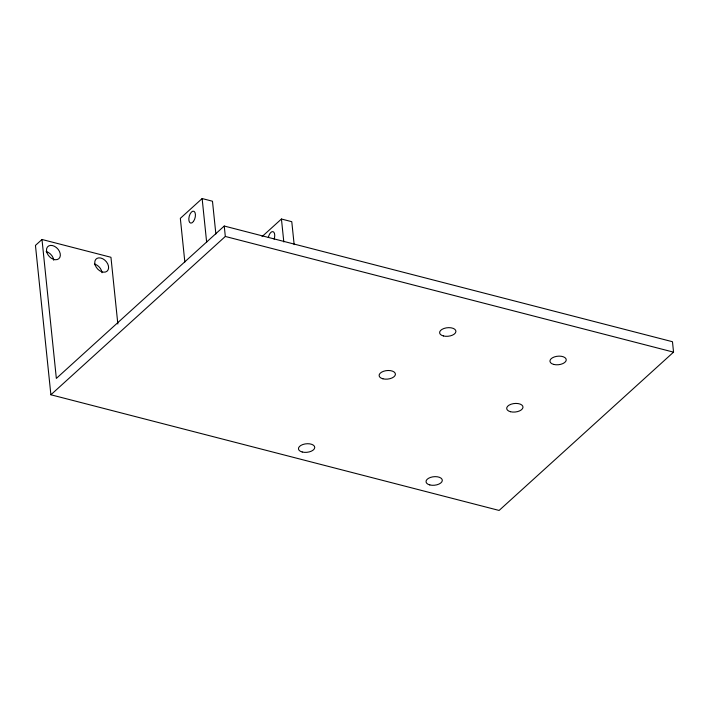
<?xml version="1.0" encoding="UTF-8"?>
<svg xmlns="http://www.w3.org/2000/svg" width="709" height="709" viewBox="0 0 709 709"><rect width="100%" height="100%" fill="white"/><g stroke="black" fill="none" stroke-linecap="round" stroke-linejoin="round"><path stroke-width="1.06" d="M41.991 239.482L35.45 245.411L50.888 394.771L499.109 510.445L673.55 352.143L672.469 341.72L224.248 226.038L56.348 378.411L41.991 239.482L110.95 257.278L117.845 324.004M215.864 233.988L212.478 201.223L202.136 198.555L180.334 218.345L184.845 262.029M50.888 394.771L225.32 236.46L224.248 226.038M262.055 236.611L281.438 219.019L291.78 221.687L294.155 244.623M225.32 236.46L673.55 352.143M281.438 219.019L283.813 241.955M202.136 198.555L206.647 242.239M46.156 251.553A8.189 5.69 47.8 0 1 53.769 260.283M94.421 264.014A8.189 5.69 47.8 0 1 102.034 272.743M268.33 237.568A6.142 3.031 -75.5 0 1 273 231.657A6.142 3.031 -75.5 0 1 274.126 239.181M443.4 335.951A8.189 4.281 -5.9 0 0 455.914 331.555A8.189 4.281 -5.9 0 0 443.967 328.471A8.189 4.281 -5.9 0 0 443.4 335.951M553.729 364.426A8.189 4.281 -5.9 0 0 566.243 360.03A8.189 4.281 -5.9 0 0 554.305 356.946A8.189 4.281 -5.9 0 0 553.729 364.426M510.48 411.716A8.189 4.281 -5.9 0 0 522.994 407.321A8.189 4.281 -5.9 0 0 511.047 404.236A8.189 4.281 -5.9 0 0 510.48 411.716M382.904 378.792A8.189 4.281 -5.9 0 0 395.418 374.396A8.189 4.281 -5.9 0 0 383.472 371.312A8.189 4.281 -5.9 0 0 382.904 378.792M302.229 452.005A8.189 4.281 -5.9 0 0 314.743 447.609A8.189 4.281 -5.9 0 0 302.796 444.534A8.189 4.281 -5.9 0 0 302.229 452.005M429.796 484.929A8.189 4.281 -5.9 0 0 442.31 480.534A8.189 4.281 -5.9 0 0 430.372 477.458A8.189 4.281 -5.9 0 0 429.796 484.929M193.495 221.394A6.142 3.031 -75.5 0 0 194.062 211.353A6.142 3.031 -75.5 0 0 188.833 218.656A6.142 3.031 -75.5 0 0 193.495 221.394M46.936 252.643A8.189 5.69 47.8 0 0 58.794 258.741A8.189 5.69 47.8 0 0 54.504 246.315A8.189 5.69 47.8 0 0 46.936 252.643M95.21 265.104A8.189 5.69 47.8 0 0 107.068 271.192A8.189 5.69 47.8 0 0 102.778 258.776A8.189 5.69 47.8 0 0 95.21 265.104"/></g></svg>
